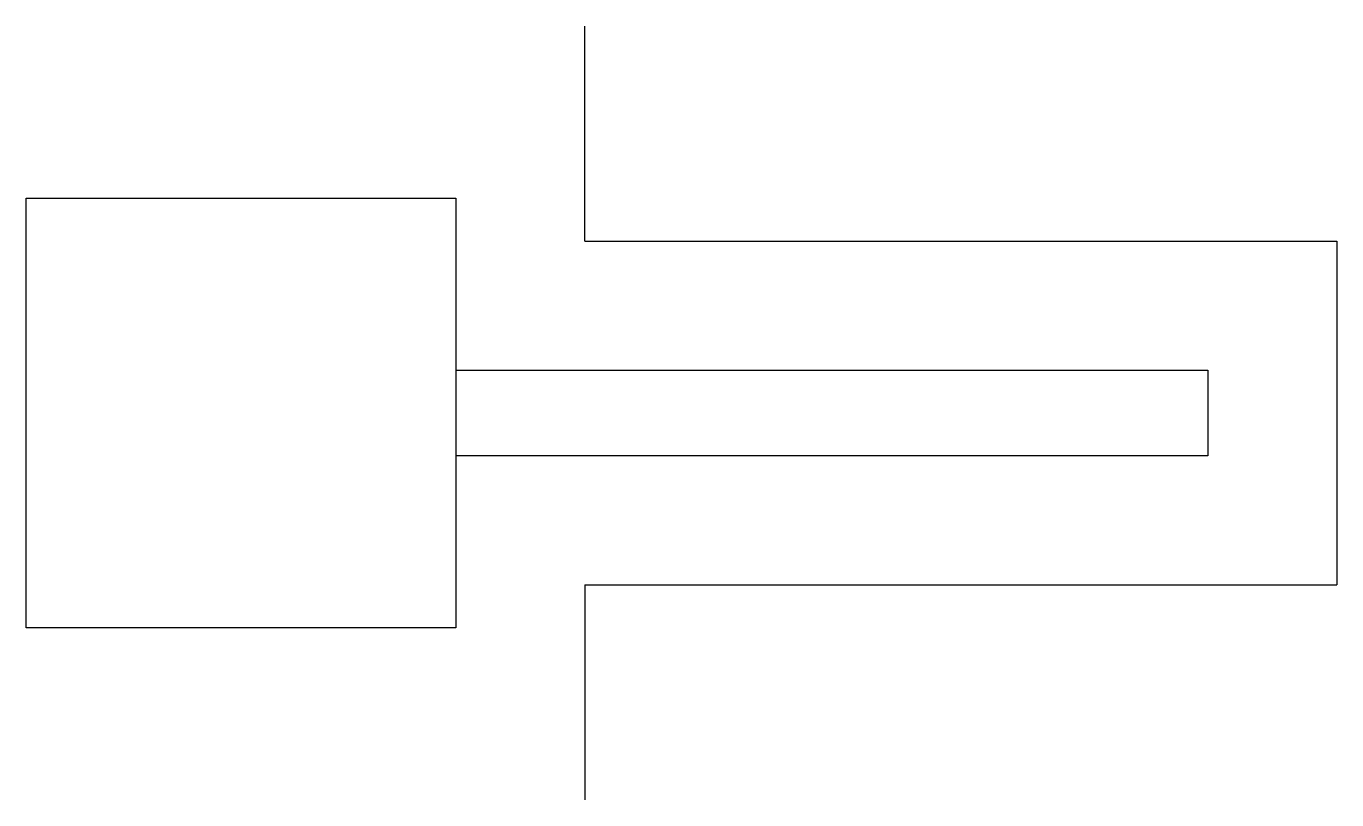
# Model space of a CAD drawing. Header units: millimetres. Extents: x -1 to 5.1, y -1.8 to 1.8.
import ezdxf

# ---------------------------------------------------------------- set-up
doc = ezdxf.new("R2010")
doc.units = ezdxf.units.MM
doc.layers.add('jidou1', color=3, linetype='Continuous')

msp = doc.modelspace()

# ---------------------------------------------------------------- linework, layer by layer
at = {"layer": 'jidou1', "color": 3, "linetype": 'Continuous'}
for p, q in [((1.6, 0.8), (1.6, 1.8)), ((1.6, 0.8), (5.1, 0.8)), ((5.1, 0.8), (5.1, -0.8)), ((1.6, -0.8), (5.1, -0.8)), ((1.6, -0.8), (1.6, -1.8))]:
    msp.add_line(p, q, dxfattribs=at)
at = {"layer": 'jidou1', "color": 3}
for points in [[(-1, -1), (-1, 1), (1, 1), (1, -1), (-1, -1)], [(1, 0.2), (4.5, 0.2), (4.5, -0.2), (1, -0.2)]]:
    msp.add_lwpolyline(points, dxfattribs=at)

doc.saveas('drawing.dxf')
